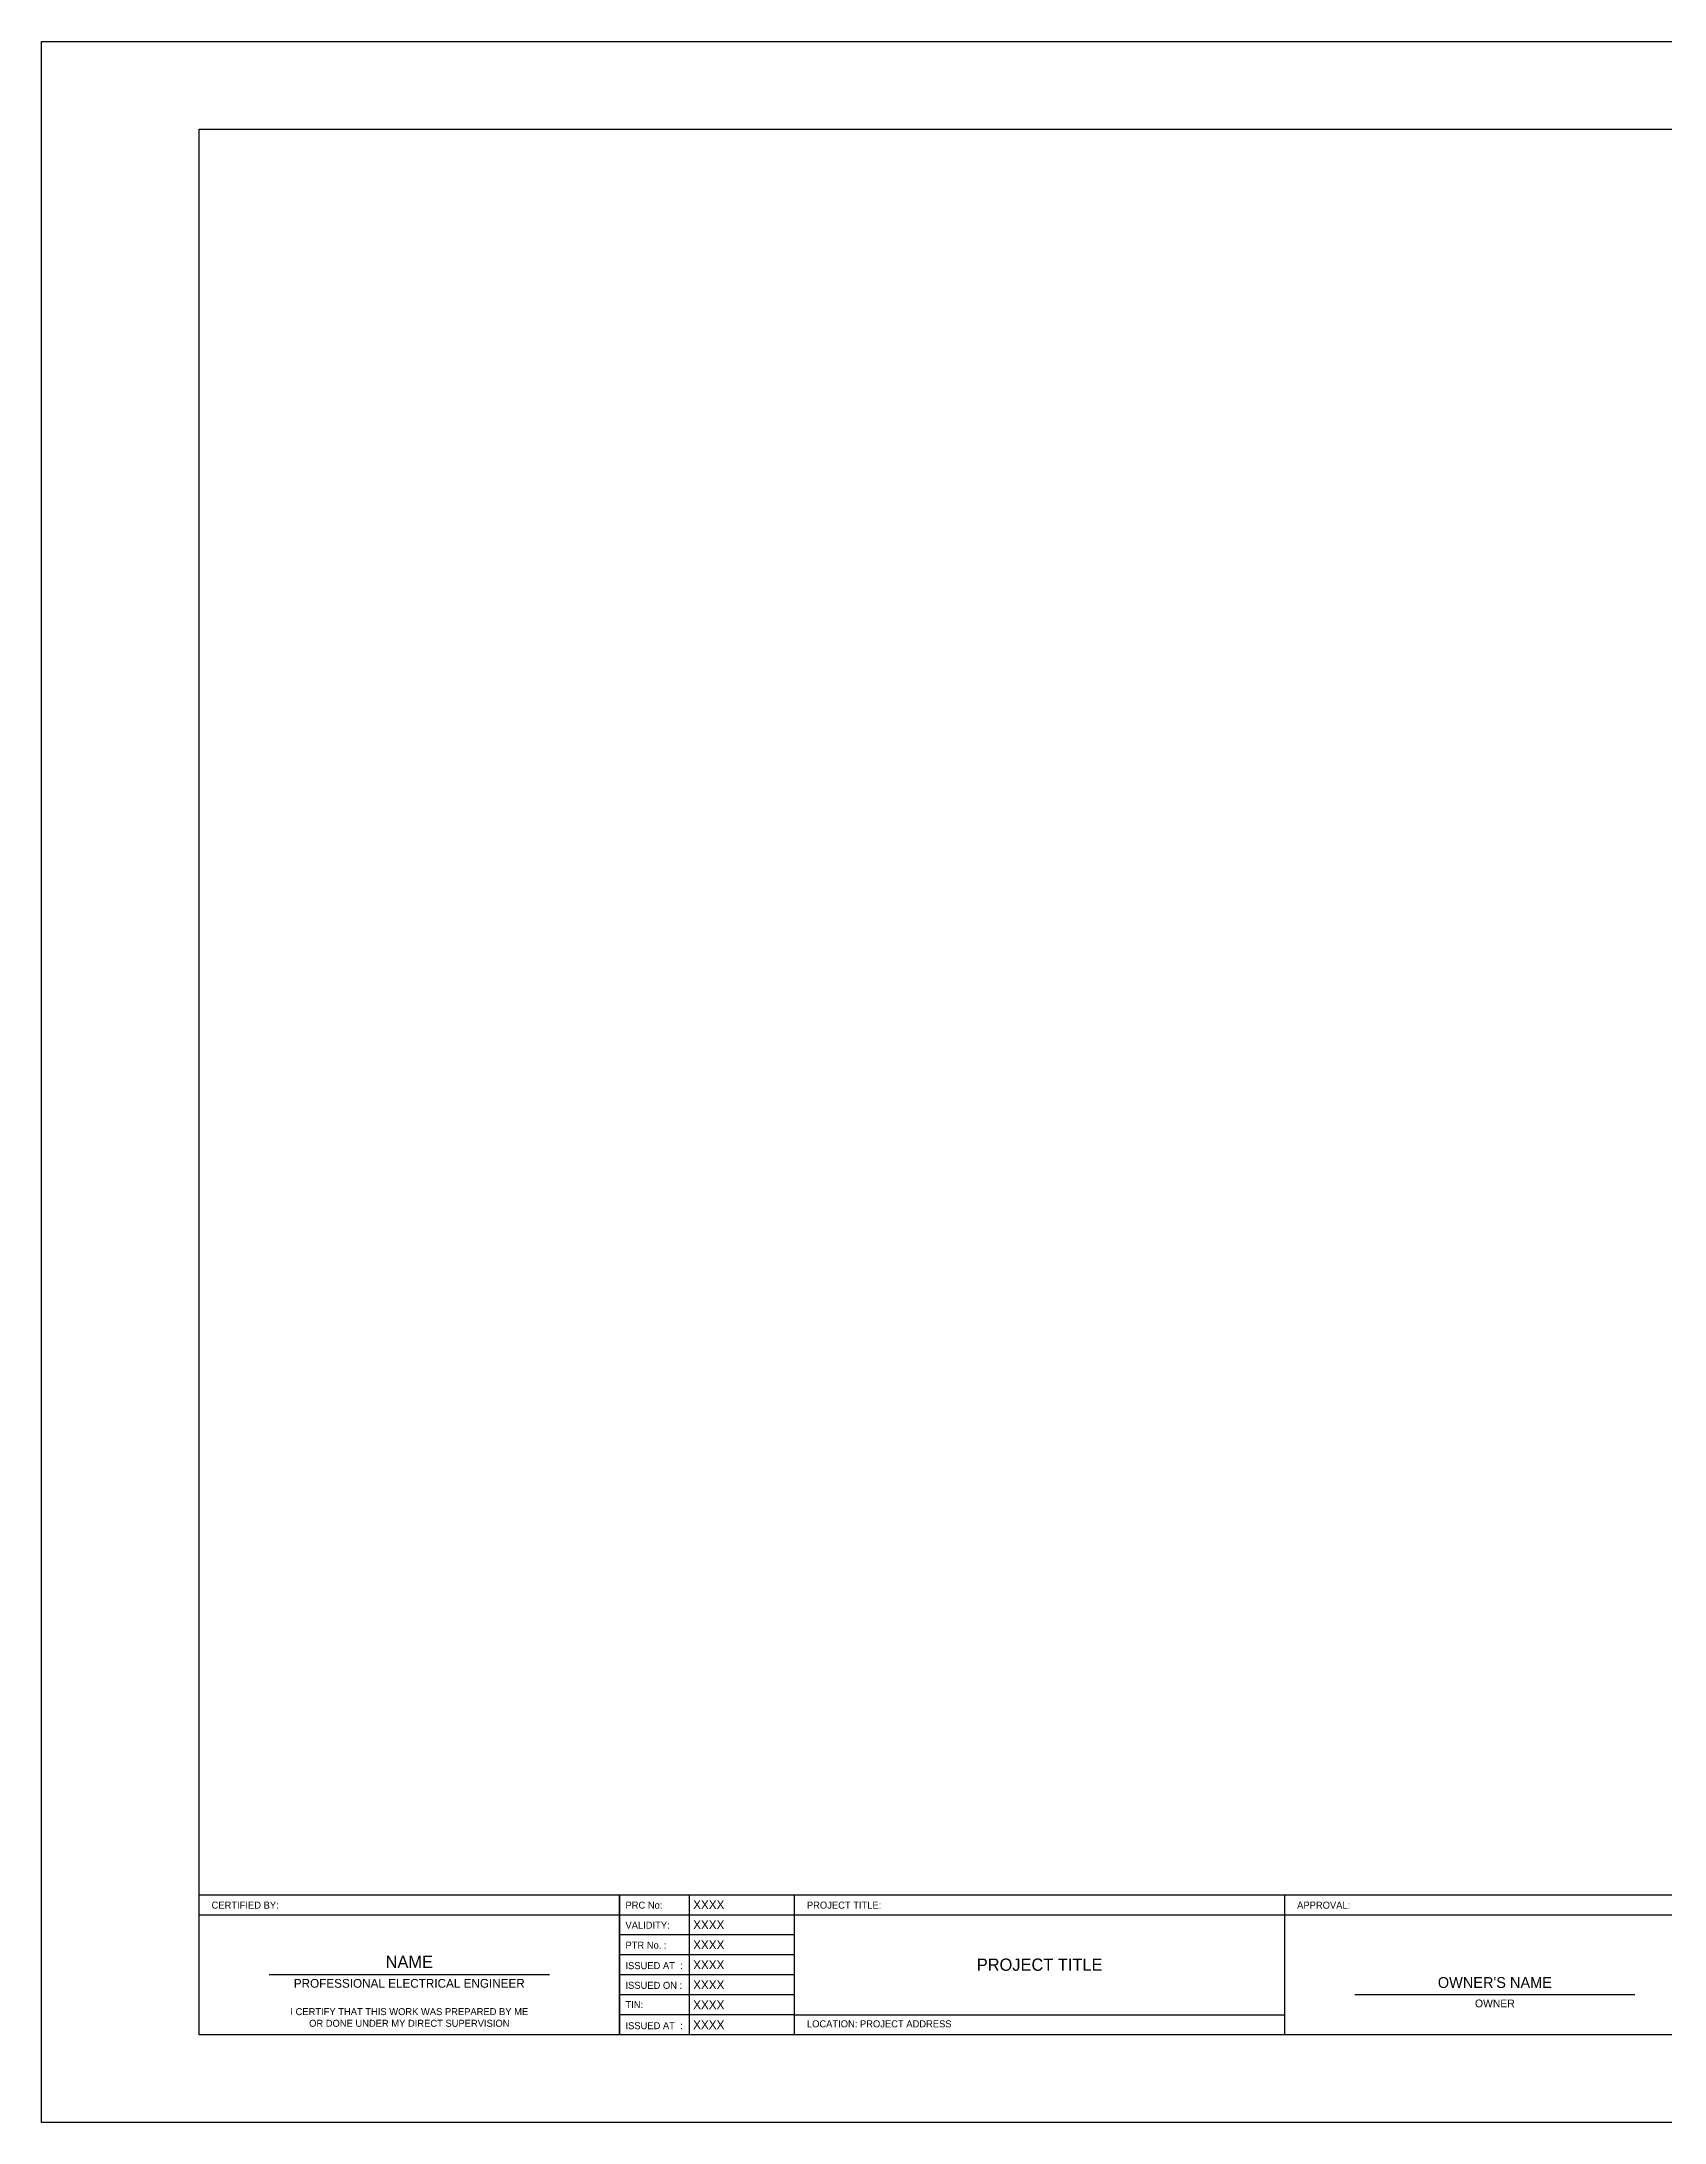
# Paper-space layout 'E2' of a CAD drawing. Header units: millimetres. Extents: x 0 to 841, y 0 to 594.
# Drawn here: x 0 to 463, y 0 to 594 of the extents above; entities that cross this region are included whole.
import ezdxf
from ezdxf.enums import TextEntityAlignment as Align

# ---------------------------------------------------------------- set-up
doc = ezdxf.new("R2010")
doc.units = ezdxf.units.MM
for name, color, linetype in [('TB-BORDER THIN', 82, 'Continuous'), ('TB-BORDER THK', 152, 'Continuous'), ('TB-TEXT', 240, 'Continuous')]:
    doc.layers.add(name, color=color, linetype=linetype)
doc.styles.add('Century', font='GOTHIC.TTF')

# ---------------------------------------------------------------- blocks, each defined once
blk = doc.blocks.new('Project_Title')
at = {"layer": 'TB-TEXT', "insert": (70, 14.29), "char_height": 3.5, "width": 95.4462, "attachment_point": 5, "style": 'Century'}
blk.add_mtext('PROJECT TITLE', dxfattribs=at)
blk = doc.blocks.new('Project_Owner')
at = {"layer": 'TB-TEXT', "style": 'Century'}
blk.add_text("OWNER'S NAME", height=3.1012, dxfattribs=at).set_placement((60, 13.38), align=Align.CENTER)
blk = doc.blocks.new('Project_Address')
at = {"layer": 'TB-TEXT', "insert": (218.54, 28.12), "char_height": 2, "width": 134.8115, "attachment_point": 4, "style": 'Century'}
blk.add_mtext('LOCATION: PROJECT ADDRESS', dxfattribs=at)
blk = doc.blocks.new('Tblock_A1_Electl')
blk.add_lwpolyline([(841, 594), (841, 0), (0, 0), (0, 594)], close=True)
at = {"layer": 'TB-BORDER THIN'}
for p, q in [((45, 59.29), (816, 59.29)), ((215, 53.57), (165, 53.57)), ((215, 47.86), (165, 47.86)), ((145, 42.14), (65, 42.14)), ((215, 42.14), (165, 42.14)), ((215, 36.43), (165, 36.43)), ((455, 36.43), (375, 36.43)), ((215, 30.71), (165, 30.71)), ((215, 30.71), (355, 30.71))]:
    blk.add_line(p, q, dxfattribs=at)
at = {"layer": 'TB-BORDER THK'}
for p, q in [((45, 65), (816, 65)), ((165, 65), (165, 25)), ((165, 25), (165, 65)), ((185, 25), (185, 65)), ((215, 25), (215, 65)), ((355, 25), (355, 65))]:
    blk.add_line(p, q, dxfattribs=at)
blk.add_lwpolyline([(816, 569), (816, 25), (45, 25), (45, 569)], close=True, dxfattribs=at)
for name, p in [('Project_Title', (215, 30.71)), ('Project_Owner', (355, 25)), ('Project_Address', (0, 0))]:
    blk.add_blockref(name, p)
at = {"layer": 'TB-TEXT', "color": 7, "style": 'Century'}
blk.add_text('NAME', height=3.5, dxfattribs=at).set_placement((105, 44.09), align=Align.CENTER)
at = {"layer": 'TB-TEXT', "style": 'Century'}
for s, insert, char_height, width, attachment_point in [('CERTIFIED BY:', (48.54, 62), 2, 22.6493, 4), ('PRC No:', (166.73, 62), 2, 22.6493, 4), ('PROJECT TITLE:', (218.54, 62), 2, 22.6493, 4), ('APPROVAL:', (358.54, 62), 2, 22.6493, 4), ('VALIDITY:', (166.73, 56.29), 2, 22.6493, 4), ('PTR No. :', (166.73, 50.58), 2, 22.6493, 4), ('ISSUED AT  :', (166.73, 44.73), 2, 22.6493, 4), ('ISSUED ON :', (166.73, 39.11), 2, 22.6493, 4), ('TIN:', (166.73, 33.61), 2, 22.6493, 4), ('OWNER', (415, 33.95), 2.215, 70.8835, 5), ('ISSUED AT  :', (166.73, 27.59), 2, 22.6493, 4)]:
    blk.add_mtext(s, dxfattribs=dict(at, insert=insert, char_height=char_height, width=width, attachment_point=attachment_point))
at = {"layer": 'TB-TEXT', "color": 7, "style": 'Century'}
for s, insert, char_height, width, attachment_point in [('XXXX', (186.06, 62.14), 2.5, 28.9356, 4), ('XXXX', (186.06, 56.43), 2.5, 28.9356, 4), ('XXXX', (186.06, 50.71), 2.5, 28.9356, 4), ('XXXX', (186.06, 45), 2.5, 28.9356, 4), ('PROFESSIONAL ELECTRICAL ENGINEER', (105, 39.67), 2.5, 70.8835, 5), ('XXXX', (186.06, 39.29), 2.5, 28.9356, 4), ('I CERTIFY THAT THIS WORK WAS PREPARED BY ME \\POR DONE UNDER MY DIRECT SUPERVISION', (105, 29.94), 2, 80, 5), ('XXXX', (186.06, 33.57), 2.5, 28.9356, 4), ('XXXX', (186.06, 27.86), 2.5, 28.9356, 4)]:
    blk.add_mtext(s, dxfattribs=dict(at, insert=insert, char_height=char_height, width=width, attachment_point=attachment_point))

psp = doc.layouts.new('E2')

# ---------------------------------------------------------------- block references
psp.add_blockref('Tblock_A1_Electl', (0, 0))

doc.saveas('drawing.dxf')
